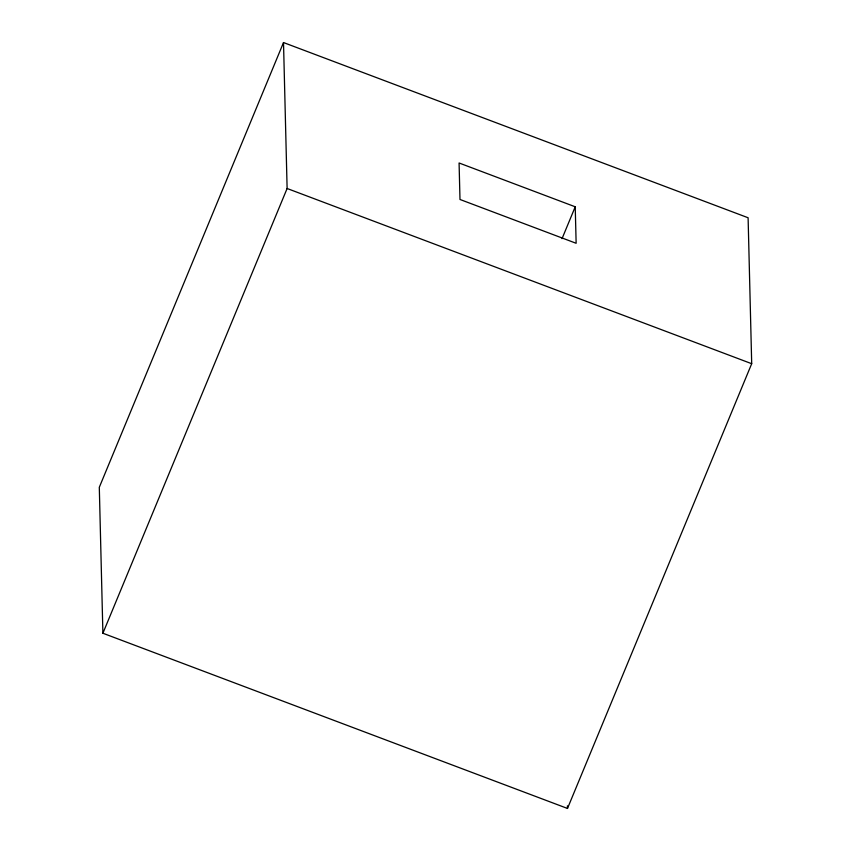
<?xml version="1.0" encoding="UTF-8"?>
<svg xmlns="http://www.w3.org/2000/svg" width="851" height="851" viewBox="0 0 851 851"><rect width="100%" height="100%" fill="white"/><g stroke="black" fill="none" stroke-linecap="round" stroke-linejoin="round"><path stroke-width="1.28" d="M283.511 42.55L99.301 487.293L102.897 633.24L567.489 808.45L751.699 363.707L748.103 217.76L283.511 42.55L287.117 188.496L102.897 633.24M562.043 238.642L575.233 206.793L459.083 162.988L459.987 199.474L576.138 243.28L575.233 206.793M287.117 188.496L751.699 363.707M567.426 805.801L567.489 808.45"/></g></svg>
